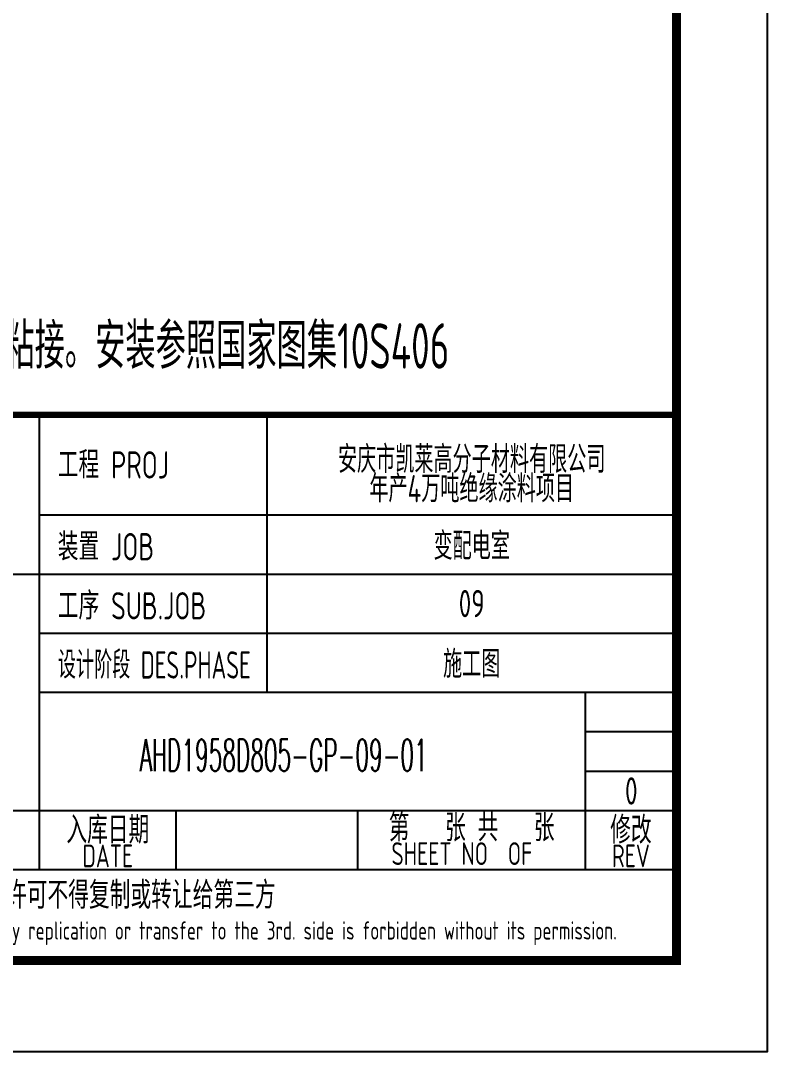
# Model space of a CAD drawing. Extents: x 5026138 to 10158928, y -750500 to -363337.
# Drawn here: x 5134666 to 5142875, y -422737 to -411401 of the extents above; entities that cross this region are included whole.
import ezdxf
from ezdxf.enums import TextEntityAlignment as Align

# ---------------------------------------------------------------- set-up
doc = ezdxf.new("R2010")
doc.units = 0
doc.header["$LTSCALE"] = 1000
doc.header["$MEASUREMENT"] = 0
doc.layers.get('0').update_dxf_attribs({"linetype": 'CONTINUOUS'})
for name, color, linetype in [('AXIS', 3, 'CONTINUOUS'), ('DIM_SYMB', 3, 'CONTINUOUS'), ('PUB_TITLE', 4, 'CONTINUOUS'), ('TWT_TEXT', 7, 'CONTINUOUS')]:
    doc.layers.add(name, color=color, linetype=linetype)
doc.styles.add('AHD', font='sceie.shx', dxfattribs={"width": 0.7, "bigfont": 'sceic.shx'})
doc.styles.add('DIM_FONT', font='SIMPLEX', dxfattribs={"width": 0.7, "bigfont": 'GBCBIG'})
doc.styles.add('TSSD_Rein', font='Tssdeng.shx', dxfattribs={"width": 0.7, "bigfont": 'hztxt.shx'})
doc.styles.add('公司标准', font='sceie.shx', dxfattribs={"width": 0.7, "height": 300, "bigfont": 'sceic.shx'})

msp = doc.modelspace()

# ---------------------------------------------------------------- linework, layer by layer
for p, q in [((5134874.6, -420737.3), (5134874.6, -415737.3)), ((5137374.6, -418787.3), (5137374.6, -415737.3)), ((5141874.6, -421737.3), (5141874.6, -415737.3)), ((5134874.6, -416837.3), (5141874.6, -416837.3)), ((5123874.6, -417487.3), (5141874.6, -417487.3)), ((5134874.6, -418137.3), (5141874.6, -418137.3)), ((5134874.6, -418787.3), (5141874.6, -418787.3)), ((5140874.6, -420737.3), (5140874.6, -418787.3)), ((5140874.6, -419220.7), (5141874.6, -419220.7)), ((5140874.6, -419654), (5141874.6, -419654)), ((5123874.6, -420087.3), (5141874.6, -420087.3)), ((5136374.6, -420737.3), (5136374.6, -420087.3)), ((5138374.6, -420737.3), (5138374.6, -420087.3)), ((5123874.6, -420737.3), (5141874.6, -420737.3)), ((5123874.6, -421737.3), (5141874.6, -421737.3))]:
    msp.add_line(p, q)
msp.add_lwpolyline([(5141874.6, -415737.3, 70, 70, 0), (5123874.6, -415737.3, 70, 70, 0), (5123874.6, -421737.3, 0, 0, 0)], format="xyseb")
at = {"layer": 'PUB_TITLE', "color": 4}
msp.add_lwpolyline([(5058774.6, -422737.3), (5142874.6, -422737.3), (5142874.6, -363337.3), (5058774.6, -363337.3)], close=True, dxfattribs=at)
at = {"layer": 'PUB_TITLE', "color": 4, "const_width": 100}
msp.add_lwpolyline([(5061274.6, -421737.3), (5141874.6, -421737.3), (5141874.6, -364337.3), (5061274.6, -364337.3)], close=True, dxfattribs=at)

# ---------------------------------------------------------------- texts
at = {"style": 'AHD'}
for s, width, p in [('工程 PROJ', 0.8, (5135074.6, -416437.3)), ('工程 PROJ', 0.8, (5135074.6, -416437.3)), ('装置 JOB', 0.8, (5135074.6, -417337.3)), ('装置 JOB', 0.8, (5135074.6, -417337.3)), ('工序 SUB.JOB', 0.8, (5135074.6, -417987.3)), ('工序 SUB.JOB', 0.8, (5135074.6, -417987.3)), ('设计阶段 DES.PHASE', 0.7, (5135074.6, -418637.3)), ('设计阶段 DES.PHASE', 0.7, (5135074.6, -418637.3))]:
    msp.add_text(s, height=300, dxfattribs=dict(at, width=width)).set_placement(p)
at = {"style": 'AHD', "width": 0.8}
for s, height, p in [('第   张 共   张', 300, (5139624.6, -420262.3)), ('入库日期', 300, (5135624.6, -420287.3)), ('入库日期', 300, (5135624.6, -420287.3)), ('修改', 300, (5141374.6, -420287.3)), ('修改', 300, (5141374.6, -420287.3)), ('SHEET NO  OF  ', 250, (5139624.6, -420562.3)), ('SHEET NO  OF  ', 250, (5139624.6, -420562.3)), ('DATE', 250, (5135624.6, -420587.3)), ('DATE', 250, (5135624.6, -420587.3)), ('REV', 250, (5141374.6, -420587.3)), ('REV', 250, (5141374.6, -420587.3)), ('本文件专有权属安徽华东化工医药工程有限责任公司所有,未经许可不得复制或转让给第三方', 300, (5132874.6, -421037.3)), ('本文件专有权属安徽华东化工医药工程有限责任公司所有,未经许可不得复制或转让给第三方', 300, (5132874.6, -421037.3)), ('The proprietary right of this document belongs to Anhui Huadong Chemical And Medical Engineering  Co.,Ltd.  and any replication or transfer to the 3rd. side is forbidden without its permission. ', 200, (5132874.6, -421437.3)), ('The proprietary right of this document belongs to Anhui Huadong Chemical And Medical Engineering  Co.,Ltd.  and any replication or transfer to the 3rd. side is forbidden without its permission. ', 200, (5132874.6, -421437.3))]:
    msp.add_text(s, height=height, dxfattribs=at).set_placement(p, align=Align.MIDDLE)
msp.add_attdef('0', text='0', height=300, dxfattribs=at).set_placement((5141378.6, -419873.4), align=Align.MIDDLE)
msp.add_attdef('0', text='0', height=300, dxfattribs=at).set_placement((5141378.6, -419873.4), align=Align.MIDDLE)
at = {"layer": 'AXIS', "style": 'TSSD_Rein', "width": 0.7}
for s, p in [('安庆市凯莱高分子材料有限公司', (5139624.6, -416209.7)), ('年产4万吨绝缘涂料项目', (5139624.6, -416532.8)), ('变配电室', (5139624.6, -417162.3)), ('09', (5139624.6, -417812.3)), ('施工图', (5139624.6, -418462.3))]:
    msp.add_text(s, height=300, dxfattribs=at).set_placement(p, align=Align.MIDDLE)
at = {"layer": 'DIM_SYMB', "color": 7, "style": 'DIM_FONT', "width": 0.5}
msp.add_text('AHD1958D805-GP-09-01', height=350, dxfattribs=at).set_placement((5135975.8, -419654.4))
at = {"layer": 'TWT_TEXT', "color": 7, "style": '公司标准', "width": 0.7}
msp.add_text('注：雨水管采用硬聚氯乙烯排水管(UPVC)，粘接。安装参照国家图集10S406', height=500, dxfattribs=at).set_placement((5127959.6, -415229))

doc.saveas('drawing.dxf')
